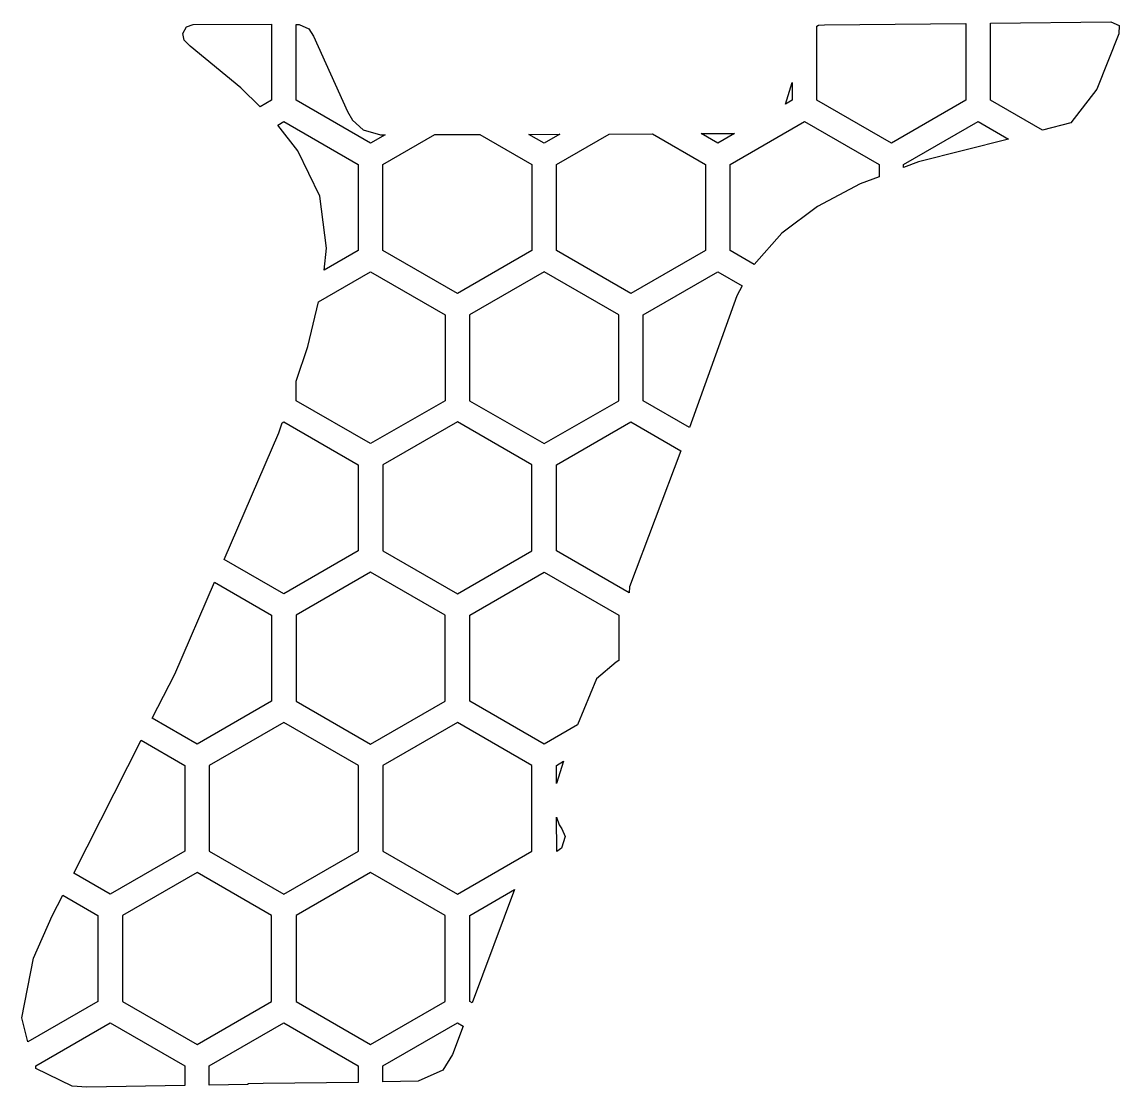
# Model space of a CAD drawing. Header units: millimetres. Extents: x 0 to 22.3, y 0 to 21.7.
import ezdxf

# ---------------------------------------------------------------- set-up
doc = ezdxf.new("R2010")
doc.units = ezdxf.units.MM

# ---------------------------------------------------------------- blocks, each defined once
blk = doc.blocks.new('HEX')
blk.add_lwpolyline([(1.516, 0.875), (0, 1.75), (-1.516, 0.875), (-1.516, -0.875), (0, -1.75), (1.516, -0.875)], close=True)

msp = doc.modelspace()

# ---------------------------------------------------------------- linework, layer by layer
for points in [[(16.204, 21.614), (16.325, 21.627), (19.202, 21.654), (19.202, 20.089), (17.687, 19.214), (16.171, 20.089), (16.171, 21.594), (16.204, 21.614)], [(19.702, 21.659), (22.149, 21.683), (22.319, 21.609), (22.312, 21.441), (21.864, 20.314), (21.339, 19.632), (20.759, 19.479), (19.702, 20.089), (19.702, 21.659)], [(4.45, 20.343), (3.422, 21.187), (3.3, 21.31), (3.274, 21.449), (3.35, 21.58), (3.482, 21.632), (5.078, 21.636), (5.078, 20.089), (4.845, 19.954), (4.45, 20.343)], [(5.641, 21.633), (5.836, 21.544), (5.934, 21.395), (6.621, 19.858), (6.723, 19.681), (6.941, 19.483), (7.294, 19.386), (7.391, 19.386), (7.093, 19.214), (5.578, 20.089), (5.578, 21.634), (5.641, 21.633)], [(15.671, 20.453), (15.671, 20.089), (15.533, 20.009), (15.671, 20.453)], [(6.198, 17.076), (6.058, 18.136), (5.614, 19.059), (5.203, 19.584), (5.328, 19.656), (6.843, 18.781), (6.843, 17.031), (6.149, 16.63), (6.198, 17.076)], [(17.05, 18.387), (16.186, 17.928), (15.46, 17.383), (14.895, 16.748), (14.405, 17.031), (14.405, 18.781), (15.921, 19.656), (17.437, 18.781), (17.437, 18.533), (17.05, 18.387)], [(18.238, 18.836), (17.937, 18.722), (17.937, 18.781), (19.452, 19.656), (20.073, 19.298), (18.238, 18.836)], [(8.397, 19.389), (9.317, 19.391), (10.374, 18.781), (10.374, 17.031), (8.859, 16.156), (7.343, 17.031), (7.343, 18.781), (8.397, 19.389)], [(10.941, 19.397), (10.624, 19.214), (10.312, 19.394), (10.941, 19.397)], [(11.949, 19.401), (12.825, 19.405), (13.905, 18.781), (13.905, 17.031), (12.39, 16.156), (10.874, 17.031), (10.874, 18.781), (11.949, 19.401)], [(14.497, 19.411), (14.155, 19.214), (13.818, 19.409), (14.497, 19.411)], [(5.816, 15.075), (6.035, 15.987), (7.093, 16.598), (8.609, 15.723), (8.609, 13.973), (7.093, 13.098), (5.578, 13.973), (5.578, 14.368), (5.816, 15.075)], [(14.543, 16.11), (13.581, 13.43), (12.64, 13.973), (12.64, 15.723), (14.155, 16.598), (14.654, 16.31), (14.543, 16.11)], [(5.223, 13.317), (5.292, 13.519), (5.328, 13.54), (6.843, 12.665), (6.843, 10.915), (5.328, 10.04), (4.113, 10.741), (5.223, 13.317)], [(12.357, 10.186), (12.355, 10.06), (10.874, 10.915), (10.874, 12.665), (12.39, 13.54), (13.405, 12.954), (12.357, 10.186)], [(3.107, 8.405), (3.914, 10.279), (5.078, 9.607), (5.078, 7.857), (3.562, 6.982), (2.652, 7.507), (3.107, 8.405)], [(12.087, 8.653), (11.687, 8.313), (11.299, 7.372), (10.624, 6.982), (9.109, 7.857), (9.109, 9.607), (10.624, 10.482), (12.14, 9.607), (12.14, 8.683), (12.087, 8.653)], [(2.426, 7.061), (3.312, 6.549), (3.312, 4.799), (1.797, 3.924), (1.056, 4.352), (2.426, 7.061)], [(11.019, 6.633), (10.874, 6.178), (10.874, 6.549), (11.019, 6.633)], [(10.928, 5.336), (10.981, 5.259), (11.051, 5.103), (10.974, 4.865), (10.879, 4.797), (10.874, 5.494), (10.928, 5.336)], [(10.023, 4.019), (9.157, 1.713), (9.109, 1.741), (9.109, 3.491), (10.023, 4.019)], [(0, 1.409), (0.238, 2.625), (0.612, 3.489), (0.829, 3.905), (1.547, 3.491), (1.547, 1.741), (0.123, 0.919), (0, 1.409)], [(3.312, 0.032), (1.321, 0), (1.024, 0.019), (0.281, 0.376), (0.281, 0.433), (1.797, 1.308), (3.312, 0.433), (3.312, 0.032)], [(3.812, 0.041), (3.812, 0.433), (5.328, 1.308), (6.843, 0.433), (6.843, 0.093), (4.904, 0.075), (4.596, 0.067), (4.596, 0.055), (3.812, 0.041)], [(8.977, 1.24), (8.758, 0.663), (8.563, 0.342), (8.06, 0.122), (7.343, 0.105), (7.343, 0.433), (8.859, 1.308), (8.977, 1.24)]]:
    msp.add_lwpolyline(points, close=True)

# ---------------------------------------------------------------- block references
for p in [(10.624, 14.848), (8.859, 11.79), (7.093, 8.732), (5.328, 5.674), (8.859, 5.674), (3.562, 2.616), (7.093, 2.616)]:
    msp.add_blockref('HEX', p)

doc.saveas('drawing.dxf')
